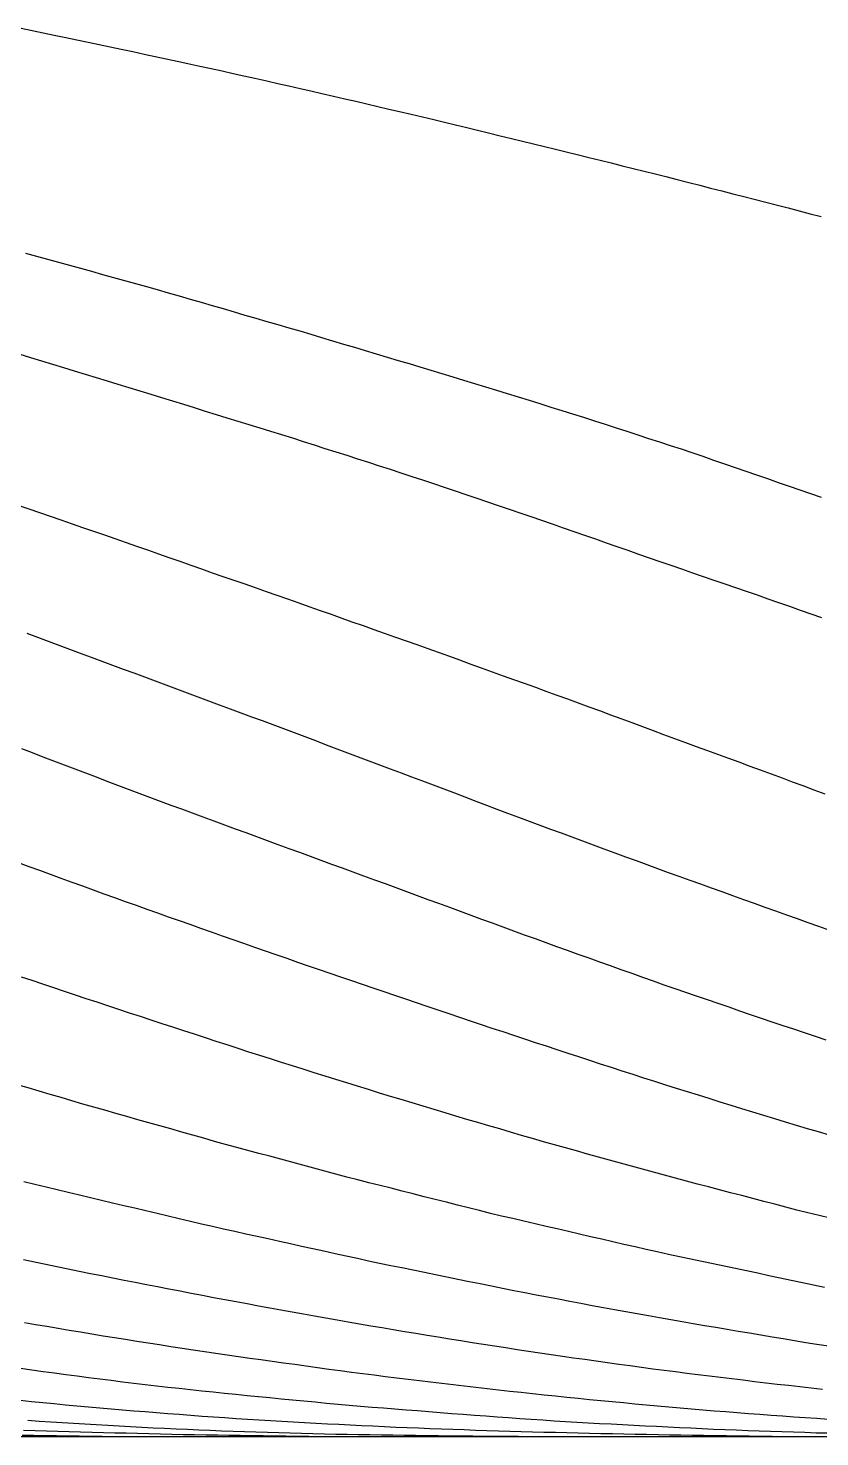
# Model space of a CAD drawing. Extents: x -4 to 218, y -16 to 16.
# Drawn here: x 30.75 to 37.69, y -15.92 to -3.57 of the extents above; entities that cross this region are included whole.
import ezdxf

# ---------------------------------------------------------------- set-up
doc = ezdxf.new("R2010")
doc.units = 0
doc.header["$MEASUREMENT"] = 0
doc.layers.add('Waterlines', color=7, linetype='Continuous')

msp = doc.modelspace()

# ---------------------------------------------------------------- linework, layer by layer
at = {"layer": 'Waterlines', "color": 135}
for points in [[(30.69032, -3.56829), (30.78543, -3.588), (30.88202, -3.60806), (30.97976, -3.6284), (31.08011, -3.64934), (31.17875, -3.66998), (31.27691, -3.69057), (31.3745, -3.71111), (31.47063, -3.73141), (31.56568, -3.75156), (31.6693, -3.7736), (31.7686, -3.79481), (31.86528, -3.81554), (31.96108, -3.83618), (32.05585, -3.85668), (32.15145, -3.87744), (32.25743, -3.90057), (32.3548, -3.92193), (32.45139, -3.94321), (32.54738, -3.96445), (32.64306, -3.98573), (32.73941, -4.00726), (32.84295, -4.03049), (32.93996, -4.05237), (33.03614, -4.07416), (33.13457, -4.09657), (33.23014, -4.11841), (33.32525, -4.14025), (33.4267, -4.16364), (33.52762, -4.18701), (33.62284, -4.20916), (33.72094, -4.23206), (33.81577, -4.25429), (33.9136, -4.2773), (34.0077, -4.29951), (34.10937, -4.32359), (34.20797, -4.34702), (34.30662, -4.37054), (34.40221, -4.3934), (34.49833, -4.41645), (34.5961, -4.43997), (34.69152, -4.46298), (34.78626, -4.4859), (34.88934, -4.51089), (34.98828, -4.53495), (35.08319, -4.5581), (35.18043, -4.58187), (35.27792, -4.60576), (35.37441, -4.62946), (35.46786, -4.65248), (35.56457, -4.67636), (35.66725, -4.70178), (35.76613, -4.72632), (35.86092, -4.7499), (35.95752, -4.77399), (36.05478, -4.79831), (36.15126, -4.8225), (36.24757, -4.8467), (36.3414, -4.87034), (36.44123, -4.89556), (36.54281, -4.92129), (36.63993, -4.94596), (36.73401, -4.96992), (36.83117, -4.99474), (36.928, -5.01954), (37.02417, -5.04425), (37.1169, -5.06814), (37.21834, -5.09435), (37.31865, -5.12037), (37.41356, -5.14506), (37.51133, -5.17059), (37.60673, -5.19559), (37.70165, -5.22055)], [(37.70663, -7.6851), (37.61238, -7.65233), (37.51787, -7.61947), (37.42405, -7.58686), (37.32935, -7.55396), (37.23508, -7.52124), (37.14034, -7.48839), (37.04583, -7.45565), (36.95151, -7.42303), (36.85696, -7.39038), (36.76241, -7.35782), (36.66761, -7.32531), (36.57298, -7.29312), (36.47803, -7.26129), (36.38303, -7.23001), (36.28775, -7.19897), (36.19297, -7.16812), (36.09774, -7.13715), (36.00293, -7.10637), (35.90771, -7.07552), (35.81256, -7.04477), (35.71744, -7.01414), (35.62206, -6.98356), (35.52679, -6.95319), (35.43132, -6.92298), (35.33599, -6.89305), (35.24052, -6.86329), (35.14505, -6.83371), (35.04948, -6.80423), (34.95387, -6.77479), (34.85831, -6.74536), (34.76278, -6.71596), (34.66722, -6.68662), (34.5716, -6.65735), (34.4756, -6.62809), (34.38024, -6.59915), (34.28453, -6.57025), (34.18882, -6.54146), (34.09279, -6.51265), (33.99737, -6.48407), (33.90117, -6.4553), (33.8055, -6.4267), (33.70969, -6.39805), (33.61369, -6.36931), (33.51807, -6.3406), (33.42199, -6.31176), (33.32634, -6.28319), (33.23067, -6.25483), (33.13477, -6.22659), (33.03889, -6.1985), (32.94271, -6.17039), (32.84655, -6.14234), (32.75062, -6.11439), (32.65483, -6.0865), (32.55891, -6.05858), (32.46287, -6.03062), (32.3665, -6.00254), (32.27054, -5.97451), (32.17441, -5.94632), (32.07829, -5.91825), (31.98258, -5.89081), (31.88608, -5.8636), (31.79008, -5.83676), (31.69389, -5.80997), (31.5975, -5.7832), (31.50104, -5.75646), (31.40482, -5.7298), (31.30839, -5.70312), (31.21213, -5.67649), (31.11537, -5.64973), (31.0192, -5.62311), (30.92254, -5.59632), (30.82644, -5.56959), (30.7299, -5.54296)], [(37.71005, -8.73885), (37.61552, -8.70619), (37.52124, -8.67321), (37.42696, -8.64008), (37.33276, -8.60707), (37.23819, -8.57408), (37.1439, -8.54136), (37.04916, -8.5086), (36.95494, -8.47609), (36.86015, -8.44343), (36.76572, -8.41093), (36.67105, -8.37838), (36.57664, -8.34594), (36.48189, -8.3134), (36.38723, -8.28088), (36.29218, -8.24814), (36.19825, -8.21517), (36.1038, -8.18209), (36.00969, -8.14918), (35.9152, -8.11616), (35.82093, -8.08324), (35.72654, -8.0503), (35.63209, -8.01737), (35.53754, -7.98444), (35.44342, -7.95169), (35.34854, -7.91874), (35.25368, -7.8859), (35.15918, -7.85341), (35.06448, -7.82119), (34.96973, -7.7891), (34.87541, -7.75704), (34.78048, -7.72473), (34.68578, -7.69252), (34.59138, -7.66047), (34.49642, -7.62832), (34.40194, -7.59645), (34.30706, -7.5646), (34.21195, -7.53288), (34.11715, -7.50153), (34.02198, -7.47033), (33.92707, -7.43946), (33.83161, -7.40862), (33.73642, -7.378), (33.64114, -7.34738), (33.54614, -7.3168), (33.451, -7.28615), (33.35566, -7.2555), (33.2606, -7.22507), (33.16524, -7.19473), (33.06999, -7.16465), (32.97451, -7.13473), (32.87881, -7.10493), (32.78365, -7.07544), (32.68807, -7.04592), (32.59239, -7.01643), (32.49679, -6.987), (32.40122, -6.95759), (32.3056, -6.92812), (32.21011, -6.89861), (32.1143, -6.86891), (32.01896, -6.83932), (31.92351, -6.80974), (31.828, -6.78025), (31.73236, -6.75085), (31.63653, -6.72154), (31.54108, -6.69243), (31.44556, -6.66337), (31.34973, -6.63425), (31.25395, -6.60518), (31.15848, -6.57622), (31.0627, -6.54716), (30.96705, -6.51813), (30.87108, -6.48897), (30.7755, -6.45989), (30.68004, -6.43085)], [(37.73828, -10.28426), (37.64202, -10.24949), (37.54488, -10.21342), (37.45258, -10.17908), (37.36247, -10.14557), (37.26708, -10.11014), (37.17026, -10.07425), (37.08107, -10.04126), (36.98258, -10.00492), (36.89234, -9.97172), (36.79733, -9.93684), (36.70085, -9.90148), (36.61133, -9.86874), (36.51517, -9.83363), (36.41916, -9.79865), (36.32263, -9.76361), (36.23299, -9.73016), (36.13997, -9.69536), (36.04715, -9.66074), (35.94831, -9.62399), (35.85902, -9.59093), (35.76324, -9.55561), (35.66971, -9.52128), (35.57597, -9.48703), (35.481, -9.45247), (35.38806, -9.41876), (35.29121, -9.38373), (35.20065, -9.35106), (35.10282, -9.31584), (35.00722, -9.2815), (34.91716, -9.2489), (34.82219, -9.21432), (34.72492, -9.17897), (34.63566, -9.14659), (34.53545, -9.11031), (34.44747, -9.07855), (34.34719, -9.04245), (34.25892, -9.01078), (34.16022, -8.97556), (34.06913, -8.94324), (33.9746, -8.90988), (33.87524, -8.87501), (33.7833, -8.84289), (33.68942, -8.81013), (33.59183, -8.77585), (33.50291, -8.74406), (33.40882, -8.71048), (33.31321, -8.6766), (33.21508, -8.64195), (33.12551, -8.61038), (33.02748, -8.5759), (32.93535, -8.54353), (32.84047, -8.51026), (32.74335, -8.47626), (32.65287, -8.44466), (32.55658, -8.41115), (32.46075, -8.37797), (32.36735, -8.34571), (32.27391, -8.31322), (32.17903, -8.27987), (32.08244, -8.24578), (31.98663, -8.21195), (31.89599, -8.18), (31.80039, -8.1464), (31.70321, -8.11237), (31.61274, -8.08083), (31.51465, -8.04677), (31.42314, -8.01508), (31.32624, -7.98159), (31.2316, -7.94893), (31.13939, -7.91714), (31.04115, -7.88326), (30.94678, -7.85064), (30.85332, -7.81812), (30.76055, -7.786), (30.6644, -7.75313)], [(37.77742, -11.47919), (37.68261, -11.44613), (37.58853, -11.4126), (37.49472, -11.37889), (37.40068, -11.34515), (37.30638, -11.31134), (37.21222, -11.2776), (37.11826, -11.24393), (37.02404, -11.21019), (36.92986, -11.17648), (36.83595, -11.14288), (36.74168, -11.10917), (36.64729, -11.07543), (36.55326, -11.0418), (36.45893, -11.00805), (36.36468, -10.97424), (36.2702, -10.9401), (36.17651, -10.90559), (36.08284, -10.87097), (35.98925, -10.8364), (35.89554, -10.80178), (35.80149, -10.76704), (35.70798, -10.7325), (35.61408, -10.69781), (35.52026, -10.66315), (35.42638, -10.62845), (35.33247, -10.59373), (35.23888, -10.5591), (35.14494, -10.5243), (35.05113, -10.48946), (34.95742, -10.4545), (34.86346, -10.41904), (34.77051, -10.38367), (34.6772, -10.34819), (34.58347, -10.31258), (34.49001, -10.27712), (34.39656, -10.2417), (34.30315, -10.20636), (34.20952, -10.17099), (34.11593, -10.13571), (34.02249, -10.10059), (33.92841, -10.06533), (33.83485, -10.03033), (33.7413, -9.99536), (33.64744, -9.96021), (33.55357, -9.9248), (33.46027, -9.88936), (33.36706, -9.85406), (33.27341, -9.81873), (33.17973, -9.78348), (33.08621, -9.74836), (32.99269, -9.71332), (32.89885, -9.67823), (32.80537, -9.64337), (32.7114, -9.60844), (32.61766, -9.5737), (32.52392, -9.53906), (32.42974, -9.50431), (32.33603, -9.46974), (32.24229, -9.43501), (32.14831, -9.39988), (32.05494, -9.36493), (31.96129, -9.32996), (31.8675, -9.295), (31.77403, -9.26019), (31.68036, -9.22535), (31.58665, -9.19053), (31.4927, -9.15567), (31.39924, -9.12103), (31.30516, -9.08622), (31.21121, -9.05149), (31.11729, -9.01679), (31.0235, -8.98211), (30.92952, -8.94727), (30.8358, -8.91221), (30.74259, -8.87717)], [(37.74779, -12.4419), (37.65278, -12.41038), (37.55796, -12.37875), (37.46288, -12.34689), (37.36864, -12.31518), (37.27377, -12.28313), (37.17927, -12.25109), (37.08466, -12.21889), (36.98965, -12.18644), (36.89531, -12.15414), (36.80057, -12.12163), (36.70598, -12.08912), (36.61135, -12.05655), (36.51691, -12.024), (36.42212, -11.99129), (36.32735, -11.95853), (36.23285, -11.92534), (36.13901, -11.89191), (36.04498, -11.85838), (35.95068, -11.82473), (35.8566, -11.79114), (35.76256, -11.75753), (35.66819, -11.72378), (35.57399, -11.69004), (35.48003, -11.65635), (35.38586, -11.62251), (35.29163, -11.58856), (35.19748, -11.55454), (35.10329, -11.5204), (35.0091, -11.48615), (34.91544, -11.45198), (34.82129, -11.41749), (34.72762, -11.38307), (34.63373, -11.34853), (34.54023, -11.31412), (34.44619, -11.2795), (34.35219, -11.24491), (34.25879, -11.21055), (34.16485, -11.17601), (34.07057, -11.14138), (33.97675, -11.10696), (33.88284, -11.07257), (33.7889, -11.03826), (33.6948, -11.00392), (33.60094, -10.96961), (33.50682, -10.93509), (33.41313, -10.90067), (33.31925, -10.86618), (33.22551, -10.83177), (33.13166, -10.79735), (33.03791, -10.76298), (32.94381, -10.72849), (32.85012, -10.69415), (32.75589, -10.65961), (32.66212, -10.62523), (32.56819, -10.59077), (32.47422, -10.55624), (32.38036, -10.5217), (32.2865, -10.4871), (32.1927, -10.45249), (32.09879, -10.41777), (32.00515, -10.38304), (31.91152, -10.3482), (31.81781, -10.31321), (31.72418, -10.27817), (31.63077, -10.24314), (31.5369, -10.20788), (31.44323, -10.17263), (31.34951, -10.13731), (31.25583, -10.10191), (31.16248, -10.06654), (31.06904, -10.03097), (30.97541, -9.99512), (30.88203, -9.95921), (30.78896, -9.9233), (30.69568, -9.88721)], [(37.77466, -13.27515), (37.67837, -13.24677), (37.58236, -13.2184), (37.48652, -13.18972), (37.3911, -13.16071), (37.29545, -13.13144), (37.20006, -13.10218), (37.10472, -13.07287), (37.00864, -13.0433), (36.91312, -13.01386), (36.81785, -12.98446), (36.72195, -12.95482), (36.62649, -12.92526), (36.53106, -12.89561), (36.43536, -12.86566), (36.33985, -12.83534), (36.24481, -12.805), (36.14973, -12.7746), (36.05468, -12.7441), (35.95936, -12.71341), (35.86436, -12.6827), (35.76904, -12.65175), (35.67403, -12.62078), (35.5789, -12.58965), (35.48404, -12.55852), (35.38909, -12.52729), (35.29395, -12.49593), (35.19894, -12.46456), (35.10365, -12.43305), (35.00887, -12.40166), (34.91376, -12.37004), (34.81921, -12.33838), (34.72456, -12.30667), (34.6298, -12.2749), (34.5351, -12.24313), (34.4403, -12.21131), (34.34531, -12.17938), (34.25027, -12.14739), (34.15597, -12.1156), (34.06093, -12.08349), (33.96628, -12.0514), (33.87151, -12.01916), (33.7767, -11.98678), (33.68202, -11.95438), (33.58733, -11.92203), (33.49291, -11.88984), (33.39826, -11.85749), (33.30379, -11.82504), (33.20922, -11.7924), (33.11477, -11.75969), (33.0204, -11.72694), (32.92583, -11.69407), (32.83158, -11.66125), (32.73695, -11.62826), (32.64273, -11.59536), (32.54794, -11.56219), (32.45373, -11.52913), (32.35899, -11.4956), (32.26514, -11.46224), (32.17082, -11.42894), (32.07675, -11.39577), (31.98238, -11.36245), (31.88809, -11.32908), (31.79404, -11.29571), (31.69964, -11.26209), (31.60559, -11.22845), (31.51153, -11.19464), (31.41723, -11.16061), (31.32345, -11.12665), (31.22902, -11.09235), (31.1355, -11.05829), (31.0413, -11.02392), (30.94699, -10.98949), (30.85291, -10.95523), (30.7592, -10.92093), (30.66551, -10.88648)], [(37.78097, -14.00324), (37.68388, -13.97964), (37.58649, -13.95593), (37.48909, -13.93151), (37.39296, -13.90649), (37.29638, -13.8812), (37.19956, -13.85583), (37.10277, -13.83045), (37.00657, -13.80521), (36.90928, -13.77967), (36.81259, -13.75429), (36.71613, -13.72896), (36.61914, -13.70349), (36.5223, -13.67805), (36.42562, -13.65265), (36.32839, -13.62709), (36.23185, -13.6008), (36.13574, -13.57415), (36.03939, -13.54743), (35.94351, -13.52082), (35.84698, -13.494), (35.75085, -13.46726), (35.65446, -13.4404), (35.55805, -13.41349), (35.46173, -13.38653), (35.36543, -13.35946), (35.26903, -13.33219), (35.17289, -13.30469), (35.07648, -13.27674), (34.98077, -13.24876), (34.88482, -13.22085), (34.78867, -13.1929), (34.69274, -13.16485), (34.59674, -13.13657), (34.50094, -13.10812), (34.40536, -13.07952), (34.30975, -13.05077), (34.21395, -13.02185), (34.11806, -12.99282), (34.02223, -12.96373), (33.92661, -12.93464), (33.83095, -12.90547), (33.73498, -12.87612), (33.63914, -12.84656), (33.54367, -12.81677), (33.44902, -12.78727), (33.35353, -12.75747), (33.25811, -12.72762), (33.16259, -12.69765), (33.06707, -12.66759), (32.97184, -12.6375), (32.87654, -12.60722), (32.78122, -12.57673), (32.68613, -12.54609), (32.59096, -12.51521), (32.49572, -12.48414), (32.40062, -12.45299), (32.30557, -12.42188), (32.21006, -12.39092), (32.11522, -12.36039), (32.02014, -12.32953), (31.92529, -12.29848), (31.83035, -12.26726), (31.7353, -12.23592), (31.64052, -12.20462), (31.54535, -12.17315), (31.45038, -12.1417), (31.3558, -12.11035), (31.26076, -12.07882), (31.16577, -12.04726), (31.07042, -12.01552), (30.9755, -11.9837), (30.88084, -11.95181), (30.78625, -11.92002), (30.69184, -11.8883)], [(37.73341, -14.60983), (37.63594, -14.58993), (37.53852, -14.56944), (37.44051, -14.54874), (37.34274, -14.52805), (37.24478, -14.5073), (37.14749, -14.48668), (37.04925, -14.46585), (36.95151, -14.44511), (36.85372, -14.42436), (36.75584, -14.40357), (36.65776, -14.38274), (36.56004, -14.36198), (36.46198, -14.34113), (36.36419, -14.32034), (36.26612, -14.29945), (36.16858, -14.27797), (36.07138, -14.25551), (35.97395, -14.23294), (35.87644, -14.21034), (35.77944, -14.18785), (35.6821, -14.16528), (35.58454, -14.14267), (35.48696, -14.12005), (35.38942, -14.09744), (35.29208, -14.07489), (35.19498, -14.0524), (35.09726, -14.02977), (34.99967, -14.00721), (34.90157, -13.98455), (34.80492, -13.9609), (34.70803, -13.93655), (34.61146, -13.91224), (34.51439, -13.88779), (34.41743, -13.86335), (34.32043, -13.8389), (34.22357, -13.81447), (34.12653, -13.79), (34.02945, -13.76551), (33.93254, -13.74107), (33.83565, -13.71663), (33.73869, -13.69217), (33.64111, -13.66756), (33.54472, -13.64211), (33.44836, -13.61626), (33.35182, -13.59035), (33.25536, -13.56446), (33.15879, -13.53852), (33.06201, -13.51251), (32.96525, -13.48649), (32.86889, -13.46055), (32.77232, -13.43453), (32.67564, -13.40844), (32.57901, -13.38229), (32.48201, -13.3559), (32.38571, -13.32924), (32.28968, -13.30193), (32.19364, -13.27476), (32.09755, -13.24769), (32.00127, -13.2206), (31.90519, -13.19357), (31.80906, -13.1665), (31.71258, -13.1393), (31.61624, -13.11207), (31.52007, -13.08481), (31.42379, -13.05738), (31.32769, -13.02981), (31.23117, -13.0019), (31.13525, -12.97394), (31.03971, -12.94593), (30.94353, -12.91769), (30.84745, -12.88956), (30.75169, -12.86155), (30.6555, -12.83338)], [(37.76579, -15.12624), (37.66622, -15.11117), (37.5678, -15.09501), (37.46951, -15.07864), (37.37107, -15.06221), (37.27215, -15.04568), (37.17371, -15.02918), (37.07519, -15.01264), (36.97668, -14.99606), (36.87802, -14.97941), (36.77943, -14.96272), (36.68074, -14.94595), (36.58218, -14.92914), (36.48366, -14.91225), (36.38519, -14.89526), (36.28666, -14.87811), (36.18813, -14.86077), (36.08925, -14.84316), (35.99094, -14.8254), (35.89252, -14.80735), (35.79408, -14.78901), (35.69579, -14.77046), (35.59736, -14.75174), (35.49928, -14.73313), (35.40128, -14.71461), (35.30288, -14.69595), (35.20472, -14.67716), (35.10619, -14.65808), (35.00858, -14.63893), (34.91012, -14.6194), (34.81243, -14.59983), (34.71433, -14.58006), (34.61638, -14.56022), (34.51847, -14.54031), (34.42047, -14.52032), (34.32221, -14.50022), (34.22429, -14.48014), (34.1264, -14.46003), (34.02817, -14.43982), (33.93044, -14.41969), (33.83224, -14.39943), (33.73436, -14.37878), (33.63678, -14.35763), (33.53923, -14.33628), (33.44158, -14.31481), (33.34409, -14.29334), (33.24644, -14.2718), (33.14858, -14.2502), (33.05109, -14.22866), (32.95367, -14.20712), (32.85557, -14.18542), (32.75832, -14.1639), (32.66048, -14.14224), (32.56275, -14.12059), (32.46483, -14.0989), (32.36688, -14.07701), (32.2701, -14.05432), (32.17296, -14.03139), (32.07585, -14.00846), (31.97853, -13.98548), (31.88114, -13.96249), (31.78365, -13.93946), (31.6864, -13.9165), (31.5892, -13.89354), (31.49178, -13.87053), (31.39429, -13.84751), (31.29693, -13.82452), (31.19972, -13.80157), (31.1024, -13.77859), (31.00469, -13.75553), (30.90758, -13.73194), (30.81066, -13.70747), (30.71417, -13.68312)], [(37.71574, -15.50573), (37.61615, -15.49444), (37.51698, -15.48309), (37.41737, -15.47158), (37.31836, -15.46006), (37.21899, -15.4484), (37.11937, -15.43663), (37.0202, -15.42483), (36.92078, -15.41291), (36.82157, -15.40093), (36.72272, -15.38889), (36.62299, -15.37662), (36.52382, -15.3643), (36.42451, -15.35179), (36.32531, -15.33909), (36.22624, -15.32609), (36.1271, -15.31272), (36.02766, -15.29891), (35.92896, -15.28496), (35.82956, -15.27088), (35.73104, -15.25704), (35.63193, -15.24313), (35.53288, -15.22914), (35.43391, -15.21502), (35.3349, -15.20072), (35.23611, -15.18624), (35.13721, -15.17153), (35.03826, -15.15658), (34.93922, -15.1414), (34.8406, -15.12607), (34.74204, -15.11057), (34.64322, -15.09489), (34.54449, -15.07909), (34.44553, -15.06314), (34.34674, -15.04712), (34.24817, -15.03103), (34.14937, -15.01482), (34.05089, -14.99857), (33.95218, -14.9822), (33.85349, -14.96574), (33.75487, -14.94919), (33.65625, -14.93251), (33.55757, -14.91563), (33.45882, -14.89833), (33.36043, -14.88064), (33.26206, -14.86284), (33.16371, -14.84503), (33.06548, -14.8272), (32.96721, -14.8093), (32.86881, -14.79132), (32.77055, -14.77328), (32.67187, -14.75509), (32.57385, -14.73692), (32.47549, -14.71859), (32.37724, -14.70016), (32.27892, -14.68158), (32.18068, -14.66287), (32.08236, -14.64399), (31.98397, -14.62497), (31.88614, -14.60594), (31.78772, -14.58669), (31.6898, -14.56745), (31.59172, -14.54809), (31.49346, -14.52864), (31.39549, -14.50922), (31.2969, -14.48972), (31.19889, -14.47033), (31.10097, -14.45067), (31.0029, -14.43059), (30.90532, -14.41035), (30.80761, -14.38992), (30.70955, -14.36933)], [(37.76344, -15.76739), (37.6639, -15.76092), (37.56385, -15.75421), (37.46457, -15.74737), (37.36474, -15.74029), (37.26488, -15.73302), (37.16508, -15.72556), (37.0657, -15.71796), (36.96598, -15.71016), (36.86629, -15.70219), (36.7662, -15.69402), (36.66661, -15.68574), (36.56733, -15.67733), (36.4675, -15.66872), (36.36782, -15.65998), (36.26834, -15.65111), (36.16866, -15.64208), (36.06878, -15.63288), (35.96951, -15.62359), (35.87026, -15.61415), (35.77063, -15.60452), (35.67064, -15.59469), (35.57154, -15.58479), (35.47185, -15.57467), (35.37251, -15.56442), (35.27317, -15.55402), (35.17365, -15.54344), (35.07423, -15.53271), (34.97468, -15.52181), (34.87562, -15.51083), (34.77613, -15.49965), (34.67644, -15.48832), (34.57716, -15.4769), (34.47809, -15.46539), (34.37855, -15.4537), (34.27901, -15.44189), (34.18037, -15.43005), (34.08096, -15.418), (33.98133, -15.40578), (33.88222, -15.39348), (33.78301, -15.381), (33.68382, -15.36834), (33.58473, -15.35546), (33.48546, -15.34231), (33.38658, -15.32895), (33.28735, -15.3153), (33.18808, -15.30146), (33.08917, -15.28756), (32.99028, -15.27366), (32.89093, -15.25977), (32.79194, -15.24595), (32.69289, -15.23207), (32.59414, -15.21811), (32.49495, -15.20393), (32.39611, -15.1896), (32.29717, -15.17506), (32.19818, -15.1603), (32.09968, -15.14542), (32.00072, -15.13029), (31.90158, -15.11497), (31.80276, -15.09954), (31.70429, -15.08402), (31.60544, -15.0683), (31.50677, -15.05245), (31.40783, -15.03643), (31.30956, -15.02036), (31.21054, -15.00402), (31.11159, -14.98754), (31.01309, -14.97098), (30.91485, -14.95429), (30.81615, -14.93735), (30.71797, -14.92035)], [(37.75905, -15.88966), (37.65882, -15.88681), (37.55902, -15.88376), (37.45919, -15.88054), (37.35916, -15.87718), (37.25913, -15.8737), (37.15921, -15.87013), (37.05912, -15.86647), (36.95895, -15.86275), (36.8588, -15.85901), (36.7589, -15.85501), (36.65926, -15.8505), (36.55933, -15.8458), (36.45988, -15.84102), (36.35989, -15.83613), (36.26003, -15.83118), (36.15985, -15.82614), (36.0602, -15.82105), (35.96055, -15.81588), (35.86049, -15.81058), (35.76052, -15.80516), (35.66084, -15.7996), (35.56116, -15.79387), (35.46128, -15.78791), (35.36137, -15.78174), (35.26159, -15.77534), (35.1618, -15.76873), (35.06193, -15.76189), (34.9624, -15.75487), (34.86269, -15.74765), (34.76255, -15.74023), (34.66316, -15.73273), (34.56352, -15.7251), (34.46349, -15.71735), (34.3638, -15.70956), (34.26408, -15.7017), (34.16467, -15.69382), (34.06469, -15.68585), (33.96524, -15.6779), (33.86545, -15.66992), (33.76559, -15.66201), (33.66541, -15.65405), (33.56633, -15.6453), (33.46689, -15.63617), (33.36712, -15.62687), (33.26776, -15.6175), (33.16817, -15.60802), (33.06879, -15.59847), (32.96936, -15.58884), (32.86981, -15.57912), (32.76981, -15.56926), (32.67077, -15.55941), (32.57118, -15.54941), (32.4716, -15.53929), (32.37223, -15.52907), (32.2725, -15.51866), (32.17328, -15.50813), (32.07377, -15.49737), (31.97416, -15.48637), (31.87496, -15.47518), (31.77568, -15.46373), (31.67651, -15.45202), (31.57695, -15.43999), (31.4779, -15.42776), (31.37857, -15.41523), (31.27937, -15.40246), (31.18014, -15.38947), (31.0811, -15.37631), (30.98206, -15.36296), (30.88321, -15.3495), (30.78396, -15.33586), (30.68488, -15.32213)], [(37.77287, -15.92031), (37.67279, -15.92031), (37.57265, -15.92031), (37.47257, -15.92031), (37.4175, -15.92031), (37.373, -15.91962), (37.27322, -15.91808), (37.173, -15.91654), (37.07304, -15.915), (36.97282, -15.91346), (36.87286, -15.91192), (36.77275, -15.91039), (36.67276, -15.90886), (36.57277, -15.90734), (36.47256, -15.90583), (36.37275, -15.90432), (36.27262, -15.90278), (36.17282, -15.90114), (36.07239, -15.89935), (35.97276, -15.89744), (35.87269, -15.89539), (35.77271, -15.89324), (35.67286, -15.89101), (35.57295, -15.88868), (35.47271, -15.88626), (35.3727, -15.88377), (35.27295, -15.8812), (35.17294, -15.87854), (35.07303, -15.87579), (34.9731, -15.87294), (34.87295, -15.86998), (34.77309, -15.86691), (34.67305, -15.86371), (34.57309, -15.86038), (34.47308, -15.85689), (34.37342, -15.85326), (34.27312, -15.84946), (34.17318, -15.84551), (34.07333, -15.84141), (33.97347, -15.83715), (33.87342, -15.83272), (33.77351, -15.82814), (33.67353, -15.82341), (33.57356, -15.81853), (33.47382, -15.81351), (33.3738, -15.80835), (33.27404, -15.80307), (33.17415, -15.79762), (33.07429, -15.79202), (32.97428, -15.78624), (32.87457, -15.78031), (32.7747, -15.77419), (32.67486, -15.76788), (32.57527, -15.76139), (32.47533, -15.75469), (32.37543, -15.7478), (32.27569, -15.74072), (32.17602, -15.73344), (32.07626, -15.72596), (31.97646, -15.71829), (31.87687, -15.71046), (31.77692, -15.70243), (31.67747, -15.69427), (31.57758, -15.68591), (31.47803, -15.6774), (31.37826, -15.6687), (31.27867, -15.65983), (31.17916, -15.65078), (31.07952, -15.64149), (30.98026, -15.632), (30.88058, -15.6222), (30.78087, -15.61207), (30.68118, -15.60164)], [(37.75078, -15.92031), (37.65051, -15.92031), (37.55039, -15.92031), (37.44998, -15.92031), (37.35014, -15.92031), (37.25027, -15.92031), (37.15017, -15.92031), (37.05005, -15.92031), (36.95013, -15.92031), (36.85005, -15.92031), (36.75003, -15.92031), (36.64987, -15.92031), (36.55007, -15.92031), (36.44967, -15.92031), (36.34962, -15.92031), (36.24943, -15.92031), (36.14933, -15.92031), (36.04893, -15.92031), (35.94907, -15.92031), (35.84974, -15.92031), (35.74924, -15.92031), (35.64921, -15.92031), (35.54906, -15.92031), (35.44905, -15.92031), (35.34882, -15.92031), (35.29632, -15.92031), (35.24899, -15.91997), (35.14887, -15.91926), (35.04854, -15.91853), (34.94864, -15.91778), (34.84863, -15.91699), (34.74844, -15.91615), (34.64903, -15.91527), (34.54841, -15.9143), (34.44831, -15.91324), (34.34832, -15.91206), (34.2479, -15.91074), (34.14795, -15.90932), (34.04779, -15.9078), (33.94771, -15.90624), (33.84787, -15.9047), (33.7476, -15.90327), (33.64774, -15.90193), (33.54762, -15.90042), (33.44754, -15.89858), (33.3476, -15.89642), (33.24734, -15.89402), (33.14741, -15.89145), (33.04788, -15.88874), (32.94781, -15.88586), (32.84788, -15.88285), (32.74773, -15.87969), (32.64777, -15.87639), (32.54747, -15.87291), (32.44729, -15.86924), (32.34705, -15.86537), (32.24794, -15.86133), (32.14746, -15.85702), (32.04756, -15.85253), (31.94718, -15.8478), (31.84811, -15.84292), (31.74788, -15.8378), (31.64792, -15.8325), (31.54797, -15.82705), (31.44839, -15.82145), (31.34813, -15.81566), (31.24795, -15.80972), (31.14862, -15.80368), (31.04835, -15.79743), (30.9485, -15.79106), (30.84885, -15.78454), (30.74889, -15.77786)], [(37.77248, -15.92031), (37.67236, -15.92031), (37.57287, -15.92031), (37.47251, -15.92031), (37.37252, -15.92031), (37.27256, -15.92031), (37.17177, -15.92031), (37.07289, -15.92031), (36.97158, -15.92031), (36.87053, -15.92031), (36.7708, -15.92031), (36.67127, -15.92031), (36.57152, -15.92031), (36.47133, -15.92031), (36.37118, -15.92031), (36.27091, -15.92031), (36.17009, -15.92031), (36.0721, -15.92031), (35.97178, -15.92031), (35.87108, -15.92031), (35.77108, -15.92031), (35.67177, -15.92031), (35.5714, -15.92031), (35.47041, -15.92031), (35.37072, -15.92031), (35.27145, -15.92031), (35.17072, -15.92031), (35.07019, -15.92031), (34.97143, -15.92031), (34.87105, -15.92031), (34.77063, -15.92031), (34.67149, -15.92031), (34.5711, -15.92031), (34.47047, -15.92031), (34.37114, -15.92031), (34.27128, -15.92031), (34.1709, -15.92031), (34.06995, -15.92031), (33.9707, -15.92031), (33.87193, -15.92031), (33.77071, -15.92031), (33.66986, -15.92031), (33.56935, -15.92031), (33.47111, -15.92031), (33.37046, -15.92031), (33.26987, -15.92031), (33.17116, -15.92031), (33.07057, -15.92031), (32.97023, -15.92031), (32.86969, -15.92031), (32.77015, -15.92031), (32.67058, -15.92031), (32.56954, -15.92031), (32.46954, -15.92031), (32.3716, -15.92031), (32.27003, -15.92031), (32.16914, -15.92031), (32.06973, -15.92031), (31.97043, -15.92031), (31.86977, -15.92031), (31.7684, -15.92031), (31.66962, -15.92031), (31.57012, -15.92031), (31.46922, -15.92031), (31.36886, -15.92031), (31.26917, -15.92031), (31.16972, -15.92031), (31.06879, -15.92031), (30.9688, -15.92031), (30.86997, -15.92031), (30.76939, -15.92031), (30.66875, -15.92031)], [(37.78436, -15.92031), (37.6841, -15.92031), (37.5844, -15.92031), (37.48441, -15.92031), (37.38328, -15.92031), (37.28439, -15.92031), (37.18425, -15.92031), (37.08378, -15.92031), (36.98329, -15.92031), (36.88379, -15.92031), (36.78384, -15.92031), (36.68318, -15.92031), (36.58364, -15.92031), (36.48324, -15.92031), (36.38248, -15.92031), (36.28308, -15.92031), (36.18299, -15.92031), (36.08241, -15.92031), (35.98275, -15.92031), (35.88235, -15.92031), (35.78229, -15.92031), (35.68238, -15.92031), (35.58239, -15.92031), (35.48211, -15.92031), (35.38219, -15.92031), (35.28174, -15.92031), (35.18216, -15.92031), (35.08229, -15.92031), (34.98178, -15.92031), (34.88203, -15.92031), (34.78155, -15.92031), (34.68157, -15.92031), (34.58143, -15.92031), (34.482, -15.92031), (34.38187, -15.92031), (34.28122, -15.92031), (34.18101, -15.92031), (34.08125, -15.92031), (33.98135, -15.92031), (33.88134, -15.92031), (33.781, -15.92031), (33.68061, -15.92031), (33.58105, -15.92031), (33.48084, -15.92031), (33.38057, -15.92031), (33.28043, -15.92031), (33.18056, -15.92031), (33.08065, -15.92031), (32.97999, -15.92031), (32.8799, -15.92031), (32.78016, -15.92031), (32.68036, -15.92031), (32.5801, -15.92031), (32.47964, -15.92031), (32.37959, -15.92031), (32.27948, -15.92031), (32.17937, -15.92031), (32.07952, -15.92031), (31.9795, -15.92031), (31.879, -15.92031), (31.77929, -15.92031), (31.67961, -15.92031), (31.57907, -15.92031), (31.47882, -15.92031), (31.37871, -15.92031), (31.27864, -15.92031), (31.17851, -15.92031), (31.07819, -15.92031), (30.97838, -15.92031), (30.87814, -15.92031), (30.77835, -15.92031), (30.67845, -15.92031)], [(37.70364, -15.92031), (37.60353, -15.92031), (37.50381, -15.92031), (37.40319, -15.92031), (37.30361, -15.92031), (37.20323, -15.92031), (37.10312, -15.92031), (37.00338, -15.92031), (36.90271, -15.92031), (36.80301, -15.92031), (36.70297, -15.92031), (36.60323, -15.92031), (36.50276, -15.92031), (36.40279, -15.92031), (36.30256, -15.92031), (36.20271, -15.92031), (36.10273, -15.92031), (36.00259, -15.92031), (35.90233, -15.92031), (35.80246, -15.92031), (35.70245, -15.92031), (35.60228, -15.92031), (35.50239, -15.92031), (35.40214, -15.92031), (35.30209, -15.92031), (35.20159, -15.92031), (35.10207, -15.92031), (35.00168, -15.92031), (34.90193, -15.92031), (34.80175, -15.92031), (34.70136, -15.92031), (34.60142, -15.92031), (34.50147, -15.92031), (34.40129, -15.92031), (34.30114, -15.92031), (34.20095, -15.92031), (34.10085, -15.92031), (34.00075, -15.92031), (33.9007, -15.92031), (33.80065, -15.92031), (33.7005, -15.92031), (33.60048, -15.92031), (33.50078, -15.92031), (33.4005, -15.92031), (33.30087, -15.92031), (33.20072, -15.92031), (33.10047, -15.92031), (33.00052, -15.92031), (32.90033, -15.92031), (32.80025, -15.92031), (32.70016, -15.92031), (32.60026, -15.92031), (32.49989, -15.92031), (32.40007, -15.92031), (32.29971, -15.92031), (32.19975, -15.92031), (32.09955, -15.92031), (31.99958, -15.92031), (31.89932, -15.92031), (31.79928, -15.92031), (31.69921, -15.92031), (31.59919, -15.92031), (31.49941, -15.92008), (31.39934, -15.91868), (31.29953, -15.91728), (31.19917, -15.91587), (31.09927, -15.91445), (30.99916, -15.91302), (30.89909, -15.91156), (30.79912, -15.91009), (30.69871, -15.90858)], [(37.70248, -15.92031), (37.60242, -15.92031), (37.50271, -15.92031), (37.40282, -15.92031), (37.30234, -15.92031), (37.20239, -15.92031), (37.10226, -15.92031), (37.00237, -15.92031), (36.90236, -15.92031), (36.80206, -15.92031), (36.70237, -15.92031), (36.60232, -15.92031), (36.5021, -15.92031), (36.4022, -15.92031), (36.30188, -15.92031), (36.20212, -15.92031), (36.1017, -15.92031), (36.00195, -15.92031), (35.90153, -15.92031), (35.80188, -15.92031), (35.70169, -15.92031), (35.60174, -15.92031), (35.50194, -15.92031), (35.40182, -15.92031), (35.30169, -15.92031), (35.20135, -15.92031), (35.10128, -15.92031), (35.00162, -15.92031), (34.90157, -15.92031), (34.80145, -15.92031), (34.7015, -15.92031), (34.6013, -15.92031), (34.5018, -15.92031), (34.40133, -15.92031), (34.30116, -15.92031), (34.20141, -15.92031), (34.10129, -15.92031), (34.00119, -15.92031), (33.90097, -15.92031), (33.80111, -15.92031), (33.70066, -15.92031), (33.60019, -15.92031), (33.50048, -15.92031), (33.40037, -15.92031), (33.30025, -15.92031), (33.2005, -15.92031), (33.10073, -15.92031), (33.0007, -15.92031), (32.90065, -15.92031), (32.80053, -15.92031), (32.70038, -15.92031), (32.6006, -15.92031), (32.50075, -15.92031), (32.40064, -15.92031), (32.30033, -15.92031), (32.2003, -15.92031), (32.10027, -15.92031), (32.00039, -15.92031), (31.90022, -15.92031), (31.80017, -15.92031), (31.70047, -15.92031), (31.60039, -15.92031), (31.50016, -15.92031), (31.39984, -15.92031), (31.30034, -15.92031), (31.20042, -15.92031), (31.09988, -15.92031), (31.00006, -15.92031), (30.90023, -15.92031), (30.80003, -15.92031), (30.69987, -15.92031)], [(37.71045, -15.92031), (37.60995, -15.92031), (37.51053, -15.92031), (37.41062, -15.92031), (37.31052, -15.92031), (37.21035, -15.92031), (37.1107, -15.92031), (37.01044, -15.92031), (36.90968, -15.92031), (36.80998, -15.92031), (36.7101, -15.92031), (36.6101, -15.92031), (36.5101, -15.92031), (36.41015, -15.92031), (36.31035, -15.92031), (36.20987, -15.92031), (36.11041, -15.92031), (36.01027, -15.92031), (35.91106, -15.92031), (35.81038, -15.92031), (35.71059, -15.92031), (35.61018, -15.92031), (35.51066, -15.92031), (35.4106, -15.92031), (35.31009, -15.92031), (35.21067, -15.92031), (35.11057, -15.92031), (35.01044, -15.92031), (34.9105, -15.92031), (34.81026, -15.92031), (34.71085, -15.92031), (34.61039, -15.92031), (34.50969, -15.92031), (34.41061, -15.92031), (34.31048, -15.92031), (34.20969, -15.92031), (34.11047, -15.92031), (34.0104, -15.92031), (33.91027, -15.92031), (33.8098, -15.92031), (33.71019, -15.92031), (33.61007, -15.92031), (33.50974, -15.92031), (33.4098, -15.92031), (33.31054, -15.92012), (33.21041, -15.91862), (33.11092, -15.91714), (33.01053, -15.91564), (32.91071, -15.91414), (32.81062, -15.91265), (32.70989, -15.91114), (32.61051, -15.90966), (32.51038, -15.90816), (32.41055, -15.90666), (32.31079, -15.90516), (32.21027, -15.90365), (32.10995, -15.90213), (32.01009, -15.90016), (31.91023, -15.89755), (31.8099, -15.89492), (31.71058, -15.89228), (31.61121, -15.88961), (31.5109, -15.8869), (31.41048, -15.88415), (31.31104, -15.88139), (31.21071, -15.87857), (31.11094, -15.87573), (31.01078, -15.87283), (30.91079, -15.86987), (30.81115, -15.86686), (30.71091, -15.86375)], [(37.72114, -15.92031), (37.6199, -15.92031), (37.52132, -15.92031), (37.42208, -15.92031), (37.3207, -15.92031), (37.2189, -15.92031), (37.12145, -15.92031), (37.02159, -15.92031), (36.9205, -15.92031), (36.82183, -15.92031), (36.72154, -15.92031), (36.62104, -15.92031), (36.5205, -15.92031), (36.42043, -15.92031), (36.32159, -15.92031), (36.22031, -15.92031), (36.12123, -15.92031), (36.02272, -15.92031), (35.92134, -15.92031), (35.81998, -15.92031), (35.72065, -15.92031), (35.62185, -15.92031), (35.52081, -15.92031), (35.41954, -15.92031), (35.32095, -15.92031), (35.2217, -15.92031), (35.12021, -15.92031), (35.02018, -15.92031), (34.9203, -15.92031), (34.82101, -15.92031), (34.72016, -15.92031), (34.61951, -15.92031), (34.52088, -15.92031), (34.42051, -15.92031), (34.31974, -15.92031), (34.22209, -15.92031), (34.12115, -15.92031), (34.01994, -15.92031), (33.9195, -15.92031), (33.82106, -15.92031), (33.7208, -15.92031), (33.61926, -15.92031), (33.51996, -15.92031), (33.42104, -15.92031), (33.3203, -15.92031), (33.21936, -15.92031), (33.11924, -15.92031), (33.02229, -15.92031), (32.92075, -15.92031), (32.82058, -15.92031), (32.72031, -15.92031), (32.62078, -15.92031), (32.51811, -15.92031), (32.4201, -15.92031), (32.31935, -15.92031), (32.21898, -15.92031), (32.1192, -15.92031), (32.01976, -15.92031), (31.92142, -15.92031), (31.82062, -15.92031), (31.71928, -15.92031), (31.6202, -15.92031), (31.52041, -15.92031), (31.41902, -15.92031), (31.32121, -15.92031), (31.22084, -15.92031), (31.11909, -15.92031), (31.02049, -15.92031), (30.91997, -15.92031), (30.81883, -15.92031), (30.71926, -15.92031)], [(37.75061, -15.92031), (37.65047, -15.92031), (37.54941, -15.92031), (37.44976, -15.92031), (37.35059, -15.92031), (37.25009, -15.92031), (37.14983, -15.92031), (37.04872, -15.92031), (36.94976, -15.92031), (36.85021, -15.92031), (36.74955, -15.92031), (36.6495, -15.92031), (36.54898, -15.92031), (36.44993, -15.92031), (36.34956, -15.92031), (36.24897, -15.92031), (36.15001, -15.92031), (36.04936, -15.92031), (35.94908, -15.92031), (35.84876, -15.92031), (35.74862, -15.92031), (35.64941, -15.92031), (35.5491, -15.92031), (35.4483, -15.92031), (35.3486, -15.92031), (35.24868, -15.92031), (35.1489, -15.92031), (35.04834, -15.92031), (34.9481, -15.92031), (34.84762, -15.92031), (34.74845, -15.92031), (34.64865, -15.92031), (34.54802, -15.92031), (34.44757, -15.92031), (34.34804, -15.92031), (34.24854, -15.92031), (34.14845, -15.92031), (34.04758, -15.92031), (33.94733, -15.92031), (33.8484, -15.92031), (33.74764, -15.92031), (33.64739, -15.92031), (33.54736, -15.92031), (33.44762, -15.92031), (33.34727, -15.92031), (33.24781, -15.92031), (33.14725, -15.92031), (33.04679, -15.92031), (32.94759, -15.92031), (32.84707, -15.92031), (32.74692, -15.92031), (32.64653, -15.92031), (32.54718, -15.92031), (32.44694, -15.92031), (32.34686, -15.92031), (32.24591, -15.92031), (32.14672, -15.92031), (32.04642, -15.92031), (31.9467, -15.92031), (31.84642, -15.92031), (31.74576, -15.92031), (31.64598, -15.92031), (31.54735, -15.92031), (31.44646, -15.92031), (31.34608, -15.92031), (31.24629, -15.92031), (31.14609, -15.92031), (31.04572, -15.92031), (30.94615, -15.92031), (30.8457, -15.92031), (30.74557, -15.92031)]]:
    msp.add_lwpolyline(points, dxfattribs=at)

doc.saveas('drawing.dxf')
